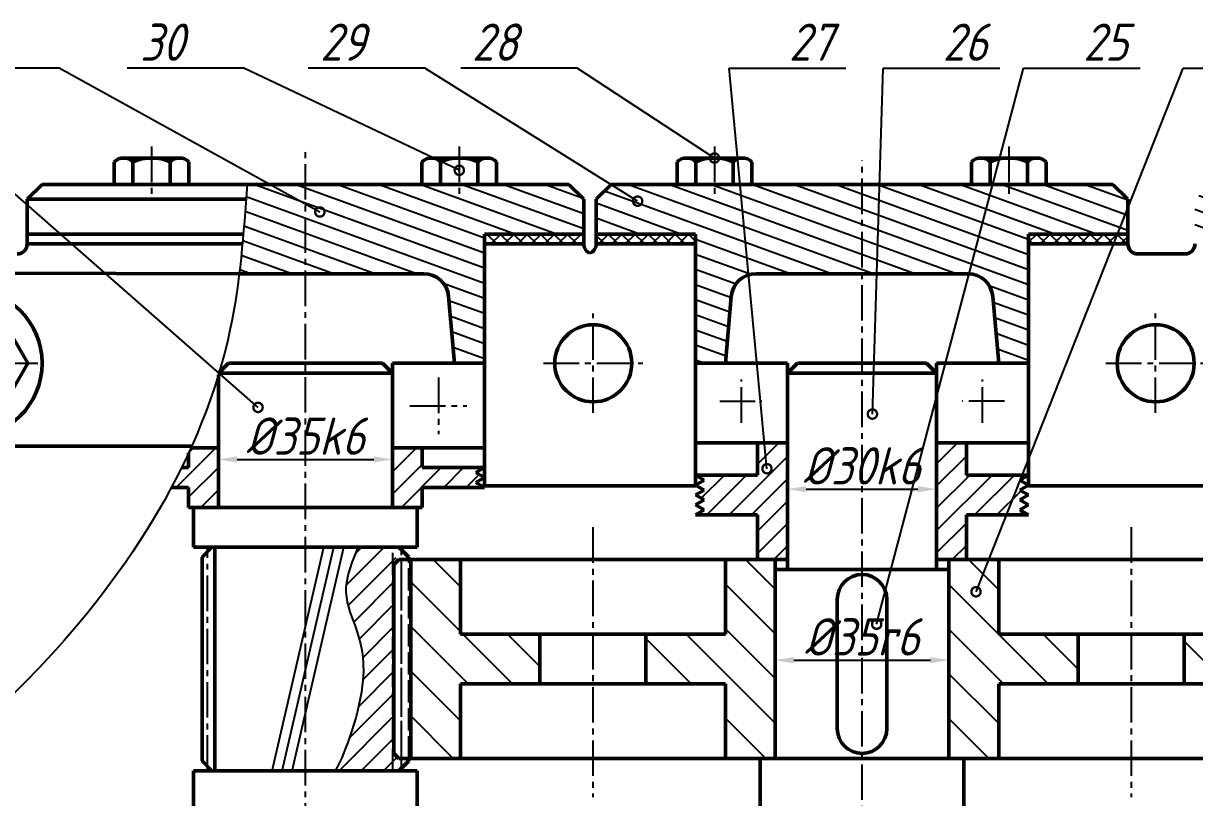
# Model space of a CAD drawing. Header units: millimetres. Extents: x 0 to 3756, y 0 to 2107.
# Drawn here: x 156.8 to 313.9, y 246.7 to 350.6 of the extents above; entities that cross this region are included whole.
import ezdxf
from ezdxf import colors
from ezdxf.entities.mleader import LeaderData, LeaderLine
from ezdxf.math import Vec2, Vec3

# ---------------------------------------------------------------- set-up
doc = ezdxf.new("R2010")
doc.units = ezdxf.units.MM
doc.header["$LTSCALE"] = 0.25
doc.linetypes.add('ACAD_ISO02W100', pattern=[15, 12, -3])
doc.linetypes.add('CENTER2', pattern=[28.575, 19.05, -3.175, 3.175, -3.175])
for name, color, linetype, lineweight in [('点划线', 7, 'CENTER2', 25), ('粗实线', 7, 'Continuous', 50), ('细实线', 7, 'Continuous', 25), ('虚线', 7, 'ACAD_ISO02W100', 25)]:
    doc.layers.add(name, color=color, linetype=linetype, lineweight=lineweight)
doc.styles.add('gbeitc', font='gbeitc.shx', dxfattribs={"height": 5, "bigfont": 'gbcbig.shx'})
doc.dimstyles.new('1-1.5 ISO-25', dxfattribs={"dimtxt": 5, "dimasz": 2.5, "dimexe": 1.25, "dimexo": 0.625, "dimtad": 1, "dimtoh": 1, "dimlfac": 1.5, "dimdsep": 46, "dimtxsty": 'gbeitc', "dimcen": 2.5, "dimadec": 0, "dimazin": 0, "dimtfac": 1, "dimtmove": 0, "dimatfit": 3, "dimfxl": 1, "dimarcsym": 0})
pattern_1 = [(45, (-1452.2341, -511.991), (-1.4967094, 1.4967094), [])]

# ---------------------------------------------------------------- blocks, each defined once
blk = doc.blocks.new('*D78')
at = {"layer": 'Defpoints', "color": 0, "transparency": 16777216}
for p in [(257.62, 277.32), (280.95, 277.32), (280.95, 265.16)]:
    blk.add_point(p, dxfattribs=at)
at = {"layer": '细实线', "color": 0, "lineweight": -2, "transparency": 16777216}
for p, q in [((257.62, 276.69), (257.62, 263.91)), ((280.95, 276.69), (280.95, 263.91)), ((260.12, 265.16), (278.45, 265.16))]:
    blk.add_line(p, q, dxfattribs=at)
at = {"layer": '细实线', "color": 0, "transparency": 16777216}
for points in [[(260.12, 265.57), (260.12, 264.74), (257.62, 265.16)], [(278.45, 265.57), (278.45, 264.74), (280.95, 265.16)]]:
    blk.add_solid(points, dxfattribs=at)
at = {"layer": '细实线', "color": 0, "transparency": 16777216, "insert": (269.28, 268.28), "char_height": 5, "attachment_point": 5, "style": 'gbeitc'}
blk.add_mtext('%%C35r6', dxfattribs=at)
blk = doc.blocks.new('*D79')
at = {"layer": 'Defpoints', "color": 0, "transparency": 16777216}
for p in [(259.28, 294.32), (279.28, 294.32), (279.28, 288.1)]:
    blk.add_point(p, dxfattribs=at)
at = {"layer": '细实线', "color": 0, "lineweight": -2, "transparency": 16777216}
for p, q in [((259.28, 293.69), (259.28, 286.85)), ((279.28, 293.69), (279.28, 286.85)), ((261.78, 288.1), (276.78, 288.1))]:
    blk.add_line(p, q, dxfattribs=at)
at = {"layer": '细实线', "color": 0, "transparency": 16777216}
for points in [[(261.78, 288.51), (261.78, 287.68), (259.28, 288.1)], [(276.78, 288.51), (276.78, 287.68), (279.28, 288.1)]]:
    blk.add_solid(points, dxfattribs=at)
at = {"layer": '细实线', "color": 0, "transparency": 16777216, "insert": (269.28, 291.22), "char_height": 5, "attachment_point": 5, "style": 'gbeitc'}
blk.add_mtext('%%C30k6', dxfattribs=at)
blk = doc.blocks.new('*D80')
at = {"layer": 'Defpoints', "color": 0, "transparency": 16777216}
for p in [(182.95, 293.65), (206.28, 293.65), (206.28, 292.08)]:
    blk.add_point(p, dxfattribs=at)
at = {"layer": '细实线', "color": 0, "lineweight": -2, "transparency": 16777216}
for p, q in [((182.95, 293.03), (182.95, 290.83)), ((206.28, 293.03), (206.28, 290.83)), ((185.45, 292.08), (203.78, 292.08))]:
    blk.add_line(p, q, dxfattribs=at)
at = {"layer": '细实线', "color": 0, "transparency": 16777216}
for points in [[(185.45, 292.5), (185.45, 291.67), (182.95, 292.08)], [(203.78, 292.5), (203.78, 291.67), (206.28, 292.08)]]:
    blk.add_solid(points, dxfattribs=at)
at = {"layer": '细实线', "color": 0, "transparency": 16777216, "insert": (194.62, 295.21), "char_height": 5, "attachment_point": 5, "style": 'gbeitc'}
blk.add_mtext('%%C35k6', dxfattribs=at)
blk = doc.blocks.new('_DotSmall')
at = {"color": 0, "linetype": 'ByBlock', "const_width": 0.5}
blk.add_lwpolyline([(-0.0625, 0, 1), (0.0625, 0, 1)], format="xyb", close=True, dxfattribs=at)

msp = doc.modelspace()

# ---------------------------------------------------------------- hatches: boundary and pattern name
at = {"layer": '点划线'}
h = msp.add_hatch(dxfattribs=at)
h.set_pattern_fill('ANSI37', color=256, scale=0.4)
h.set_pattern_definition([(45, (-1452.2341, -511.991), (-0.8980256, 0.8980256), []), (135, (-1452.2341, -511.991), (-0.8980256, -0.8980256), [])])
h.paths.add_polyline_path([(231.9504, 322.3188), (218.617, 322.3188), (218.617, 320.9855), (231.9504, 320.9855)])
h.paths.add_polyline_path([(170.617, 157.9855), (157.2837, 157.9855), (157.2837, 156.6522), (170.617, 156.6522)])
h.paths.add_polyline_path([(231.9504, 157.9855), (218.617, 157.9855), (218.617, 156.6522), (231.9504, 156.6522)])
h = msp.add_hatch(dxfattribs=at)
h.set_pattern_fill('ANSI31', color=256, scale=0.666667)
h.set_pattern_definition(pattern_1)
edge = h.paths.add_edge_path()
edge.add_line((182.9504, 293.6522), (179.2574, 293.6522))
edge.add_spline(control_points=[(179.2574, 293.6522), (179.1561, 293.4276), (179.0537, 293.2035), (178.9504, 292.9797)], knot_values=[54.52534636, 54.52534636, 54.52534636, 54.52534636, 55.62696986, 55.62696986, 55.62696986, 55.62696986], degree=3, periodic=0)
edge.add_line((178.9504, 292.9797), (178.9504, 290.9855))
edge.add_line((178.9504, 290.9855), (177.9991, 290.9855))
edge.add_spline(control_points=[(177.9991, 290.9855), (177.5585, 290.0905), (177.1023, 289.2015), (176.6314, 288.3188)], knot_values=[58.91489349, 58.91489349, 58.91489349, 58.91489349, 63.36365893, 63.36365893, 63.36365893, 63.36365893], degree=3, periodic=0)
edge.add_line((176.6314, 288.3188), (178.9504, 288.3188))
edge.add_line((178.9504, 288.3188), (178.9504, 285.6522))
edge.add_line((178.9504, 285.6522), (182.9504, 285.6522))
edge.add_line((182.9504, 285.6522), (182.9504, 293.6522))
h.paths.add_polyline_path([(218.617, 289.6522), (217.4637, 290.3188), (218.617, 290.9855), (210.2837, 290.9855), (210.2837, 293.6522), (206.2837, 293.6522), (206.2837, 285.6522), (210.2837, 285.6522), (210.2837, 288.3188), (218.617, 288.3188), (217.4637, 288.9855)])
h.paths.add_polyline_path([(182.9504, 193.3188), (178.9504, 193.3188), (178.9504, 190.6522), (170.617, 190.6522), (171.7704, 189.9855), (170.617, 189.3188), (171.7704, 188.6522), (170.617, 187.9855), (178.9504, 187.9855), (178.9504, 185.3188), (182.9504, 185.3188)])
h.paths.add_polyline_path([(218.617, 189.3188), (217.4637, 189.9855), (218.617, 190.6522), (210.2837, 190.6522), (210.2837, 193.3188), (206.2837, 193.3188), (206.2837, 185.3188), (210.2837, 185.3188), (210.2837, 187.9855), (218.617, 187.9855), (217.4637, 188.6522)])
h = msp.add_hatch(dxfattribs=at)
h.set_pattern_fill('ANSI31', color=256, scale=0.666667)
h.set_pattern_definition(pattern_1)
edge = h.paths.add_edge_path()
edge.add_line((206.4904, 277.9855), (206.786, 278.2811))
edge.add_line((206.786, 278.2811), (206.786, 280.3188))
edge.add_line((206.786, 280.3188), (201.6313, 280.3188))
edge.add_spline(control_points=[(201.6313, 280.3188), (200.8932, 278.4634), (198.4765, 272.388), (204.9301, 266.8825), (199.9783, 252.6576), (198.618, 250.3188)], knot_values=[0, 0, 0, 0, 8.36679489, 27.39595547, 40.1604018, 40.1604018, 40.1604018, 40.1604018], degree=3, periodic=0)
edge.add_line((198.618, 250.3188), (206.786, 250.3188))
edge.add_line((206.786, 250.3188), (206.786, 252.3565))
edge.add_line((206.786, 252.3565), (206.4904, 252.6522))
edge.add_line((206.4904, 252.6522), (206.4904, 277.9855))
at = {"layer": '细实线'}
h = msp.add_hatch(dxfattribs=at)
h.set_pattern_fill('ANSI31', color=256, scale=0.6, angle=115)
h.paths.add_polyline_path([(231.9504, 326.9855), (229.9504, 328.9855), (228.2837, 328.9855), (222.2837, 328.9855), (217.2837, 328.9855), (216.3016, 328.9855), (194.617, 328.9855), (194.617, 316.9855), (210.5002, 316.9855, -0.3884789), (213.8204, 313.9473), (214.617, 304.9855), (218.617, 304.9855), (218.617, 315.6522), (218.617, 320.9855), (218.617, 322.3188), (231.9504, 322.3188)])
edge = h.paths.add_edge_path()
edge.add_line((194.617, 328.9855), (186.7901, 328.9855))
edge.add_spline(control_points=[(186.7901, 328.9855), (186.7427, 328.3188), (186.6952, 327.652), (186.6469, 326.9855)], knot_values=[0, 0, 0, 0, 2.99216941, 2.99216941, 2.99216941, 2.99216941], degree=3, periodic=0)
edge.add_spline(control_points=[(186.6469, 326.9855), (186.5338, 325.428), (186.4157, 323.8717), (186.2808, 322.3188)], knot_values=[2.99216941, 2.99216941, 2.99216941, 2.99216941, 9.98377754, 9.98377754, 9.98377754, 9.98377754], degree=3, periodic=0)
edge.add_spline(control_points=[(186.2808, 322.3188), (186.2421, 321.8741), (186.2021, 321.4296), (186.1604, 320.9855)], knot_values=[9.98377754, 9.98377754, 9.98377754, 9.98377754, 11.98629069, 11.98629069, 11.98629069, 11.98629069], degree=3, periodic=0)
edge.add_spline(control_points=[(186.1604, 320.9855), (186.0348, 319.6484), (185.8942, 318.3146), (185.731, 316.9855)], knot_values=[11.98629069, 11.98629069, 11.98629069, 11.98629069, 18.01502899, 18.01502899, 18.01502899, 18.01502899], degree=3, periodic=0)
edge.add_line((185.731, 316.9855), (194.617, 316.9855))
edge.add_line((194.617, 316.9855), (194.617, 328.9855))
h.paths.add_polyline_path([(269.2837, 328.9855), (249.2658, 328.9855), (244.2621, 328.9855), (243.2837, 328.9855), (237.2837, 328.9855), (235.617, 328.9855), (233.617, 326.9855), (233.617, 322.3188), (246.9504, 322.3188), (246.9504, 320.9855), (246.9504, 315.6522), (246.9504, 304.9855), (250.9504, 304.9855), (251.747, 313.9473, -0.3884789), (255.0672, 316.9855), (269.2837, 316.9855)])
h.paths.add_polyline_path([(304.9504, 326.9855), (302.9504, 328.9855), (301.2837, 328.9855), (295.2837, 328.9855), (290.2837, 328.9855), (289.3016, 328.9855), (269.2837, 328.9855), (269.2837, 316.9855), (283.5002, 316.9855, -0.3884789), (286.8204, 313.9473), (287.617, 304.9855), (291.617, 304.9855), (291.617, 315.6522), (291.617, 320.9855), (291.617, 322.3188), (304.9504, 322.3188)])
h.paths.add_polyline_path([(339.8888, 323.9855), (343.2222, 324.3948), (343.2222, 326.9855), (339.9504, 326.9855), (330.617, 326.9855, -0.41421356), (328.617, 328.9855), (324.5954, 328.9855), (323.617, 328.9855), (317.617, 328.9855), (315.9504, 328.9855), (313.9504, 326.9855), (313.9504, 322.3188), (327.2837, 322.3188), (327.2837, 320.9855), (327.2837, 315.6522), (327.2837, 304.9855), (331.2837, 304.9855), (332.0803, 313.9473, -0.3884789), (335.4005, 316.9855), (339.9504, 316.9855), (343.2222, 316.9855), (343.2222, 319.5762), (339.8888, 319.9855)])
h.paths.add_polyline_path([(393.9504, 322.3188), (407.2837, 322.3188), (407.2837, 326.9855), (405.2837, 328.9855), (403.617, 328.9855), (397.617, 328.9855), (392.617, 328.9855, -0.41421356), (390.617, 326.9855), (381.2837, 326.9855), (378.0119, 326.9855), (378.0119, 324.3948), (381.3452, 323.9855), (381.3452, 319.9855), (378.0119, 319.5762), (378.0119, 316.9855), (381.2837, 316.9855), (385.8335, 316.9855, -0.3884789), (389.1538, 313.9473), (389.9504, 304.9855), (393.9504, 304.9855), (393.9504, 315.6522), (393.9504, 320.9855)])
h.paths.add_polyline_path([(393.9504, 157.9855), (393.9504, 163.3188), (393.9504, 173.9855), (389.9504, 173.9855), (389.1538, 165.0237, -0.3884789), (385.8335, 161.9855), (360.617, 161.9855), (360.617, 151.9855), (390.617, 151.9855, -0.41421356), (392.617, 149.9855), (403.617, 149.9855), (405.2837, 149.9855), (407.2837, 151.9855), (407.2837, 156.6522), (393.9504, 156.6522)])
h.paths.add_polyline_path([(360.617, 161.9855), (335.4005, 161.9855, -0.3884789), (332.0803, 165.0237), (331.2837, 173.9855), (327.2837, 173.9855), (327.2837, 163.3188), (327.2837, 157.9855), (327.2837, 156.6522), (313.9504, 156.6522), (313.9504, 151.9855), (315.9504, 149.9855), (317.617, 149.9855), (328.617, 149.9855, -0.41421356), (330.617, 151.9855), (360.617, 151.9855)])
h.paths.add_polyline_path([(291.617, 157.9855), (291.617, 163.3188), (291.617, 173.9855), (287.617, 173.9855), (286.8204, 165.0237, -0.3884789), (283.5002, 161.9855), (269.2837, 161.9855), (269.2837, 151.9855), (280.617, 151.9855), (289.9504, 151.9855, -0.41421356), (291.9504, 149.9855), (294.3053, 149.9855), (295.2837, 149.9855), (301.2837, 149.9855), (302.9504, 149.9855), (304.9504, 151.9855), (304.9504, 156.6522), (291.617, 156.6522)])
h.paths.add_polyline_path([(269.2837, 161.9855), (255.0672, 161.9855, -0.3884789), (251.747, 165.0237), (250.9504, 173.9855), (246.9504, 173.9855), (246.9504, 163.3188), (246.9504, 157.9855), (246.9504, 156.6522), (233.617, 156.6522), (233.617, 151.9855), (235.617, 149.9855), (237.2837, 149.9855), (243.2837, 149.9855), (246.617, 149.9855, -0.41421356), (248.617, 151.9855), (269.2837, 151.9855)])
h.paths.add_polyline_path([(218.617, 157.9855), (218.617, 163.3188), (218.617, 173.9855), (214.617, 173.9855), (213.8204, 165.0237, -0.3884789), (210.5002, 161.9855), (205.9504, 161.9855), (205.9504, 159.3948), (209.2837, 158.9855), (209.2837, 154.9855), (205.9504, 154.5762), (205.9504, 151.9855), (215.2837, 151.9855, -0.41421356), (217.2837, 149.9855), (221.3053, 149.9855), (222.2837, 149.9855), (228.2837, 149.9855), (229.9504, 149.9855), (231.9504, 151.9855), (231.9504, 156.6522), (218.617, 156.6522)])
h.paths.add_polyline_path([(179.9504, 158.9855), (183.2837, 159.3948), (183.2837, 161.9855), (178.7339, 161.9855, -0.3884789), (175.4136, 165.0237), (174.617, 173.9855), (170.617, 173.9855), (170.617, 163.3188), (170.617, 157.9855), (170.617, 156.6522), (157.2837, 156.6522), (157.2837, 151.9855), (159.2837, 149.9855), (160.9504, 149.9855), (166.9504, 149.9855), (171.9504, 149.9855, -0.41421356), (173.9504, 151.9855), (183.2837, 151.9855), (183.2837, 154.5762), (179.9504, 154.9855)])
h = msp.add_hatch(dxfattribs=at)
h.set_pattern_fill('ANSI37', color=256, scale=0.4, angle=180)
h.set_pattern_definition([(225, (1148.529, -1566.243), (0.8980256, -0.8980256), []), (315, (1148.529, -1566.243), (0.8980256, 0.8980256), [])])
h.paths.add_polyline_path([(233.617, 157.9855), (233.617, 156.6522), (246.9504, 156.6522), (246.9504, 157.9855)])
h.paths.add_polyline_path([(304.9504, 156.6522), (304.9504, 157.9855), (291.617, 157.9855), (291.617, 156.6522)])
h.paths.add_polyline_path([(233.617, 322.3188), (233.617, 320.9855), (246.9504, 320.9855), (246.9504, 322.3188)])
h.paths.add_polyline_path([(304.9504, 320.9855), (304.9504, 322.3188), (291.617, 322.3188), (291.617, 320.9855)])
h = msp.add_hatch(dxfattribs=at)
h.set_pattern_fill('ANSI31', color=256, scale=0.666667, angle=180)
h.set_pattern_definition([(225, (1148.529, -1566.243), (1.4967094, -1.4967094), [])])
h.paths.add_polyline_path([(246.9504, 194.3188), (248.1037, 193.6522), (246.9504, 192.9855), (248.1037, 192.3188), (246.9504, 191.6522), (248.1037, 190.9855), (246.9504, 190.3188), (248.1037, 189.6522), (246.9504, 188.9855), (255.2837, 188.9855), (255.2837, 184.6522), (259.2837, 184.6522), (259.2837, 196.9855), (255.2837, 196.9855), (255.2837, 194.3188)])
h.paths.add_polyline_path([(255.2837, 284.6522), (255.2837, 278.6522), (259.2837, 278.6522), (259.2837, 294.3188), (255.2837, 294.3188), (255.2837, 289.9855), (246.9504, 289.9855), (248.1037, 289.3188), (246.9504, 288.6522), (248.1037, 287.9855), (246.9504, 287.3188), (248.1037, 286.6522), (246.9504, 285.9855), (248.1037, 285.3188), (246.9504, 284.6522)])
h.paths.add_polyline_path([(283.2837, 188.9855), (291.617, 188.9855), (290.4637, 189.6522), (291.617, 190.3188), (290.4637, 190.9855), (291.617, 191.6522), (290.4637, 192.3188), (291.617, 192.9855), (290.4637, 193.6522), (291.617, 194.3188), (283.2837, 194.3188), (283.2837, 196.9855), (279.2837, 196.9855), (279.2837, 184.6522), (283.2837, 184.6522)])
h.paths.add_polyline_path([(279.2837, 278.6522), (283.2837, 278.6522), (283.2837, 284.6522), (291.617, 284.6522), (290.4637, 285.3188), (291.617, 285.9855), (290.4637, 286.6522), (291.617, 287.3188), (290.4637, 287.9855), (291.617, 288.6522), (290.4637, 289.3188), (291.617, 289.9855), (283.2837, 289.9855), (283.2837, 294.3188), (279.2837, 294.3188)])
h = msp.add_hatch(dxfattribs=at)
h.set_pattern_fill('ANSI31', color=256, scale=1.333333, angle=90)
h.set_pattern_definition([(135, (-1452.234, -511.991), (-2.993419, -2.993419), [])])
h.paths.add_polyline_path([(215.407, 268.6522), (215.407, 278.6522), (208.7404, 278.6522), (208.7404, 251.9855), (215.407, 251.9855), (215.407, 261.9855), (226.0737, 261.9855), (226.0737, 268.6522)])
h.paths.add_polyline_path([(240.2837, 268.6522), (240.2837, 261.9855), (250.9504, 261.9855), (250.9504, 251.9855), (257.617, 251.9855), (257.617, 277.9855), (257.617, 278.6522), (255.2837, 278.6522), (250.9504, 278.6522), (250.9504, 268.6522)])
h.paths.add_polyline_path([(287.617, 261.9855), (298.2837, 261.9855), (298.2837, 268.6522), (287.617, 268.6522), (287.617, 278.6522), (280.9504, 278.6522), (280.9504, 277.9855), (280.9504, 251.9855), (287.617, 251.9855)])
h.paths.add_polyline_path([(329.827, 278.6522), (323.1604, 278.6522), (323.1604, 268.6522), (312.4937, 268.6522), (312.4937, 261.9855), (323.1604, 261.9855), (323.1604, 251.9855), (329.827, 251.9855)])

# ---------------------------------------------------------------- linework, layer by layer
at = {"layer": '点划线'}
for p, q in [((173.9777, 334.058), (173.9777, 327.6838)), ((194.617, 76.9055), (194.617, 334.0832)), ((215.2563, 334.058), (215.2563, 327.6838)), ((249.4847, 334.058), (249.4847, 327.6838)), ((288.9674, 334.058), (288.9674, 327.6838)), ((269.2837, 139.2596), (269.2837, 332.1676)), ((233.2283, 298.3188), (233.2283, 311.6522)), ((308.6749, 298.3188), (308.6749, 311.6522)), ((139.8675, 304.9855), (158.6999, 304.9855)), ((226.5616, 304.9855), (239.895, 304.9855)), ((302.0082, 304.9855), (315.3415, 304.9855)), ((212.4504, 303.0731), (212.4504, 295.4536)), ((253.117, 296.9986), (253.117, 302.7996)), ((285.4504, 296.9986), (285.4504, 302.7996)), ((208.6406, 299.2634), (216.2601, 299.2634)), ((250.1862, 299.8991), (255.8345, 299.8991)), ((288.3812, 299.8991), (282.7329, 299.8991)), ((233.1787, 282.9781), (233.1787, 246.7658)), ((305.3887, 282.9781), (305.3887, 246.7658)), ((181.5, 250.3188), (181.5, 280.3188)), ((207.4904, 250.6522), (207.4904, 279.9855)), ((207.4904, 251.9855), (207.4904, 278.6522))]:
    msp.add_line(p, q, dxfattribs=at)
msp.add_open_spline([(197.3175, 250.3188), (197.3175, 250.3209), (197.3175, 250.323), (197.3175, 250.3252)], degree=3, dxfattribs=at)
at = {"layer": '粗实线'}
for p, q in [((168.974, 328.9855), (168.974, 332.0007)), ((177.7305, 332.5188), (170.225, 332.5188)), ((171.4759, 328.9855), (171.4759, 332.0007)), ((176.4796, 328.9855), (176.4796, 332.0007)), ((178.9814, 328.9855), (178.9814, 332.0007)), ((210.2526, 328.9855), (210.2526, 332.0007)), ((219.0091, 332.5188), (211.5036, 332.5188)), ((212.7545, 328.9855), (212.7545, 332.0007)), ((217.7582, 328.9855), (217.7582, 332.0007)), ((220.26, 328.9855), (220.26, 332.0007)), ((244.481, 328.9855), (244.481, 332.0007)), ((253.2375, 332.5188), (245.7319, 332.5188)), ((246.9829, 328.9855), (246.9829, 332.0007)), ((251.9866, 328.9855), (251.9866, 332.0007)), ((254.4884, 328.9855), (254.4884, 332.0007)), ((283.9637, 328.9855), (283.9637, 332.0007)), ((292.7202, 332.5188), (285.2146, 332.5188)), ((286.4655, 328.9855), (286.4655, 332.0007)), ((291.4692, 328.9855), (291.4692, 332.0007)), ((293.9711, 328.9855), (293.9711, 332.0007)), ((157.2837, 326.9855), (159.2837, 328.9855)), ((159.2837, 328.9855), (160.9504, 328.9855)), ((160.9504, 328.9855), (166.9504, 328.9855)), ((166.9504, 328.9855), (171.9504, 328.9855)), ((172.9324, 328.9855), (167.9287, 328.9855)), ((216.3016, 328.9855), (172.9324, 328.9855)), ((216.3016, 328.9855), (221.3053, 328.9855)), ((222.2837, 328.9855), (217.2837, 328.9855)), ((228.2837, 328.9855), (222.2837, 328.9855)), ((229.9504, 328.9855), (228.2837, 328.9855)), ((231.9504, 326.9855), (229.9504, 328.9855)), ((233.617, 326.9855), (235.617, 328.9855)), ((235.617, 328.9855), (237.2837, 328.9855)), ((237.2837, 328.9855), (243.2837, 328.9855)), ((243.2837, 328.9855), (248.2837, 328.9855)), ((249.2658, 328.9855), (244.2621, 328.9855)), ((269.2837, 328.9855), (249.2658, 328.9855)), ((269.2837, 328.9855), (289.3016, 328.9855)), ((289.3016, 328.9855), (294.3053, 328.9855)), ((295.2837, 328.9855), (290.2837, 328.9855)), ((301.2837, 328.9855), (295.2837, 328.9855)), ((302.9504, 328.9855), (301.2837, 328.9855)), ((304.9504, 326.9855), (302.9504, 328.9855)), ((157.2837, 322.3188), (157.2837, 326.9855)), ((157.2837, 326.9855), (186.6469, 326.9855)), ((231.9504, 322.3188), (231.9504, 326.9855)), ((233.617, 322.3188), (233.617, 326.9855)), ((304.9504, 322.3188), (304.9504, 326.9855)), ((157.2837, 322.3188), (157.2837, 320.9855)), ((186.2808, 322.3188), (157.2837, 322.3188)), ((218.617, 320.9855), (218.617, 322.3188)), ((218.617, 322.3188), (231.9504, 322.3188)), ((231.9504, 322.3188), (231.9504, 320.9855)), ((246.9504, 322.3188), (233.617, 322.3188)), ((233.617, 320.9855), (233.617, 322.3188)), ((246.9504, 320.9855), (246.9504, 322.3188)), ((291.617, 320.9855), (291.617, 322.3188)), ((291.617, 322.3188), (304.9504, 322.3188)), ((304.9504, 320.9855), (304.9504, 322.3188)), ((157.2837, 320.9855), (186.1604, 320.9855)), ((218.617, 315.6522), (218.617, 320.9855)), ((231.9504, 320.9855), (218.617, 320.9855)), ((233.617, 320.9855), (246.9504, 320.9855)), ((246.9504, 315.6522), (246.9504, 320.9855)), ((291.617, 315.6522), (291.617, 320.9855)), ((304.9504, 320.9855), (291.617, 320.9855)), ((312.617, 319.6522), (306.2837, 319.6522)), ((149.2696, 317.066), (185.731, 316.9855)), ((185.731, 316.9855), (210.5002, 316.9855)), ((255.0672, 316.9855), (269.2837, 316.9855)), ((283.5002, 316.9855), (269.2837, 316.9855)), ((218.617, 304.9855), (218.617, 315.6522)), ((246.9504, 304.9855), (246.9504, 315.6522)), ((291.617, 304.9855), (291.617, 315.6522)), ((213.8204, 313.9473), (214.617, 304.9855)), ((251.747, 313.9473), (250.9504, 304.9855)), ((286.8204, 313.9473), (287.617, 304.9855)), ((153.3252, 311.9855), (157.3666, 304.9855)), ((157.3666, 304.9855), (153.3252, 297.9855)), ((184.2837, 304.9855), (183.0401, 303.7419)), ((184.2837, 304.9855), (194.617, 304.9855)), ((204.9504, 304.9855), (194.617, 304.9855)), ((204.9504, 304.9855), (206.2837, 303.6522)), ((206.2837, 304.9855), (218.617, 304.9855)), ((206.2837, 303.6522), (206.2837, 304.9855)), ((218.617, 304.9855), (218.617, 293.6522)), ((259.2837, 304.9855), (246.9504, 304.9855)), ((246.9504, 304.9855), (246.9504, 294.3188)), ((259.2837, 304.9855), (259.2837, 303.6522)), ((259.2837, 303.6522), (260.617, 304.9855)), ((260.617, 304.9855), (277.9504, 304.9855)), ((279.2837, 303.6522), (277.9504, 304.9855)), ((279.2837, 304.9855), (291.617, 304.9855)), ((279.2837, 304.9855), (279.2837, 303.6522)), ((291.617, 304.9855), (291.617, 294.3188)), ((182.9504, 285.6522), (182.9504, 303.4436)), ((183.0133, 303.6522), (206.2837, 303.6522)), ((206.2837, 285.6522), (206.2837, 303.6522)), ((259.2837, 277.3188), (259.2837, 303.6522)), ((259.2837, 303.6522), (279.2837, 303.6522)), ((279.2837, 303.6522), (279.2837, 277.3188)), ((179.3619, 293.8846), (136.9273, 293.8846)), ((246.9504, 294.3188), (259.2837, 294.3188)), ((246.9504, 288.5513), (246.9504, 294.3188)), ((255.2837, 289.9855), (255.2837, 294.3188)), ((291.617, 294.3188), (279.2837, 294.3188)), ((283.2837, 289.9855), (283.2837, 294.3188)), ((291.617, 288.5513), (291.617, 294.3188)), ((178.9504, 290.9855), (178.9504, 292.9797)), ((179.2574, 293.6522), (182.9504, 293.6522)), ((179.2574, 293.6522), (182.9504, 293.6522)), ((182.9504, 293.6522), (182.9504, 285.6522)), ((218.617, 293.6522), (206.2837, 293.6522)), ((210.2837, 290.9855), (210.2837, 293.6522)), ((218.617, 288.5513), (218.617, 293.6522)), ((178.9504, 290.9855), (177.9991, 290.9855)), ((178.9504, 290.9855), (178.9504, 290.9855)), ((210.2837, 290.9855), (210.2837, 290.9855)), ((210.2837, 290.9855), (218.617, 290.9855)), ((218.617, 290.9855), (217.4637, 290.3188)), ((217.4637, 290.3188), (218.617, 289.6522)), ((218.617, 289.6522), (217.4637, 288.9855)), ((248.1037, 289.3188), (246.9504, 289.9855)), ((246.9504, 289.9855), (255.2837, 289.9855)), ((246.9504, 288.6522), (248.1037, 289.3188)), ((291.617, 289.9855), (283.2837, 289.9855)), ((290.4637, 289.3188), (291.617, 289.9855)), ((291.617, 288.6522), (290.4637, 289.3188)), ((176.6314, 288.3188), (178.9504, 288.3188)), ((178.9504, 285.6522), (178.9504, 288.3188)), ((218.617, 288.3188), (210.2837, 288.3188)), ((210.2837, 285.6522), (210.2837, 288.3188)), ((217.4637, 288.9855), (218.617, 288.3188)), ((218.617, 288.5513), (246.9504, 288.5513)), ((248.1037, 287.9855), (246.9504, 288.6522)), ((246.9504, 287.3188), (248.1037, 287.9855)), ((290.4637, 287.9855), (291.617, 288.6522)), ((291.617, 287.3188), (290.4637, 287.9855)), ((291.617, 288.5513), (327.2837, 288.5513)), ((248.1037, 286.6522), (246.9504, 287.3188)), ((246.9504, 285.9855), (248.1037, 286.6522)), ((248.1037, 285.3188), (246.9504, 285.9855)), ((290.4637, 286.6522), (291.617, 287.3188)), ((291.617, 285.9855), (290.4637, 286.6522)), ((290.4637, 285.3188), (291.617, 285.9855)), ((182.9504, 285.6522), (178.9504, 285.6522)), ((179.6206, 280.3188), (179.6206, 285.6522)), ((179.6206, 285.6522), (182.9504, 285.6522)), ((194.617, 285.6522), (182.9504, 285.6522)), ((183.617, 285.6522), (194.617, 285.6522)), ((205.617, 285.6522), (194.617, 285.6522)), ((194.617, 285.6522), (206.2837, 285.6522)), ((209.6135, 285.6522), (206.2837, 285.6522)), ((206.2837, 285.6522), (210.2837, 285.6522)), ((209.6135, 280.3188), (209.6135, 285.6522)), ((246.9504, 284.6522), (248.1037, 285.3188)), ((255.2837, 284.6522), (246.9504, 284.6522)), ((255.2837, 284.6522), (255.2837, 278.6522)), ((283.2837, 284.6522), (291.617, 284.6522)), ((283.2837, 284.6522), (283.2837, 278.6522)), ((291.617, 284.6522), (290.4637, 285.3188)), ((179.6206, 280.3188), (182.077, 280.3188)), ((180.7437, 278.9855), (182.077, 280.3188)), ((182.077, 280.3188), (194.617, 280.3188)), ((182.4481, 250.3188), (182.4481, 280.3188)), ((194.617, 280.3188), (183.617, 280.3188)), ((207.157, 280.3188), (194.617, 280.3188)), ((194.617, 280.3188), (205.617, 280.3188)), ((208.4904, 278.9855), (207.157, 280.3188)), ((209.6135, 280.3188), (207.157, 280.3188)), ((180.7437, 251.6522), (180.7437, 278.9855)), ((207.157, 278.6522), (206.4904, 277.9855)), ((207.157, 278.6522), (257.617, 278.6522)), ((208.4904, 278.9855), (208.4904, 278.6522)), ((208.7404, 251.9855), (208.7404, 278.6522)), ((215.407, 278.6522), (215.407, 268.6522)), ((250.9504, 278.6522), (250.9504, 268.6522)), ((255.2837, 278.6522), (259.2837, 278.6522)), ((257.617, 277.9855), (257.617, 278.6522)), ((283.2837, 278.6522), (279.2837, 278.6522)), ((280.9504, 277.9855), (280.9504, 278.6522)), ((331.4104, 278.6522), (280.9504, 278.6522)), ((287.617, 278.6522), (287.617, 268.6522)), ((206.4904, 252.6522), (206.4904, 277.9855)), ((257.617, 251.9855), (257.617, 277.9855)), ((257.617, 277.3188), (280.9504, 277.3188)), ((280.9504, 251.9855), (280.9504, 277.9855)), ((265.9504, 273.3188), (265.9504, 255.9855)), ((272.617, 273.3188), (272.617, 255.9855)), ((215.407, 268.6522), (226.0737, 268.6522)), ((226.0737, 261.9855), (226.0737, 268.6522)), ((240.2837, 268.6522), (226.0737, 268.6522)), ((250.9504, 268.6522), (240.2837, 268.6522)), ((240.2837, 261.9855), (240.2837, 268.6522)), ((287.617, 268.6522), (298.2837, 268.6522)), ((298.2837, 261.9855), (298.2837, 268.6522)), ((298.2837, 268.6522), (312.4937, 268.6522)), ((323.1604, 268.6522), (312.4937, 268.6522)), ((312.4937, 261.9855), (312.4937, 268.6522)), ((215.407, 251.9855), (215.407, 261.9855)), ((215.407, 261.9855), (226.0737, 261.9855)), ((226.0737, 261.9855), (240.2837, 261.9855)), ((250.9504, 261.9855), (240.2837, 261.9855)), ((250.9504, 251.9855), (250.9504, 261.9855)), ((287.617, 251.9855), (287.617, 261.9855)), ((287.617, 261.9855), (298.2837, 261.9855)), ((312.4937, 261.9855), (298.2837, 261.9855)), ((323.1604, 261.9855), (312.4937, 261.9855)), ((180.7437, 251.6522), (182.077, 250.3188)), ((207.157, 251.9855), (206.4904, 252.6522)), ((269.2837, 251.9855), (207.157, 251.9855)), ((208.4904, 251.6522), (207.157, 250.3188)), ((208.4904, 251.6522), (208.4904, 251.9855)), ((255.617, 243.6522), (255.617, 251.9855)), ((269.2837, 251.9855), (331.4104, 251.9855)), ((282.9504, 251.9855), (282.9504, 243.6522)), ((179.6206, 193.3188), (179.6206, 250.3188)), ((179.6206, 250.3188), (194.617, 250.3188)), ((194.617, 250.3188), (180.7437, 250.3188)), ((209.6135, 250.3188), (194.617, 250.3188)), ((194.617, 250.3188), (208.4904, 250.3188)), ((209.6135, 193.3188), (209.6135, 250.3188))]:
    msp.add_line(p, q, dxfattribs=at)
for centre, radius in [((149.2837, 304.9855), 10), ((233.2283, 304.9855), 5.1667), ((308.6749, 304.9855), 5.1667)]:
    msp.add_circle(centre, radius, dxfattribs=at)
for centre, radius, start, end in [((170.225, 330.7497), 1.7691, 45, 135), ((173.9777, 326.2197), 6.2991, 66.598161, 113.401839), ((177.7305, 330.7497), 1.7691, 45, 135), ((211.5036, 330.7497), 1.7691, 45, 135), ((215.2563, 326.2197), 6.2991, 66.598161, 113.401839), ((219.0091, 330.7497), 1.7691, 45, 135), ((245.7319, 330.7497), 1.7691, 45, 135), ((249.4847, 326.2197), 6.2991, 66.598161, 113.401839), ((253.2375, 330.7497), 1.7691, 45, 135), ((285.2146, 330.7497), 1.7691, 45, 135), ((288.9674, 326.2197), 6.2991, 66.598161, 113.401839), ((292.7202, 330.7497), 1.7691, 45, 135), ((155.9504, 320.9855), 1.3333, 270, 0), ((233.2837, 320.9855), 1.3333, 180, 247.975687), ((232.2837, 320.9855), 1.3333, 292.024313, 0), ((306.2837, 320.9855), 1.3333, 180, 270), ((312.617, 320.9855), 1.3333, 270, 0), ((210.5002, 313.6522), 3.3333, 5.079608, 90), ((255.0672, 313.6522), 3.3333, 90, 174.920392), ((283.5002, 313.6522), 3.3333, 5.079608, 90), ((269.2837, 273.3188), 3.3333, 0, 180), ((269.2837, 255.9855), 3.3333, 180, 0)]:
    msp.add_arc(centre, radius, start, end, dxfattribs=at)
at = {"layer": '细实线'}
for p, q in [((190.1615, 250.3188), (197.0875, 280.3188)), ((191.4948, 250.3188), (198.4208, 280.3188)), ((192.8281, 250.3188), (199.7542, 280.3188))]:
    msp.add_line(p, q, dxfattribs=at)
for points, knots in [([(186.7901, 328.9855), (186.322, 322.4072), (184.6155, 298.4266), (165.625, 268.2665), (136.5153, 243.9948), (116.7577, 239.0324), (106.9273, 235.8883)], [0, 0, 0, 0, 29.52229079, 107.62048335, 151.05599998, 197.44378272, 197.44378272, 197.44378272, 197.44378272]), ([(201.6313, 280.3188), (200.8932, 278.4634), (198.4765, 272.388), (204.9301, 266.8825), (199.9783, 252.6576), (198.618, 250.3188)], [0, 0, 0, 0, 8.36679489, 27.39595547, 40.1604018, 40.1604018, 40.1604018, 40.1604018])]:
    msp.add_open_spline(points, degree=3, knots=knots, dxfattribs=at)
at = {"layer": '虚线'}
for p, q in [((206.3256, 250.3188), (206.3256, 280.3188)), ((208.4904, 251.9855), (208.4904, 278.6522))]:
    msp.add_line(p, q, dxfattribs=at)

# ---------------------------------------------------------------- dimensions: what is measured, and where the dimension line sits
at = {"layer": '细实线'}
for base, p1, p2, text, picture, middle in [((206.2837, 292.0825), (182.9504, 293.6522), (206.2837, 293.6522), '%%C<>k6', '*D80', (194.617, 295.2075)), ((279.2837, 288.0957), (259.2837, 294.3188), (279.2837, 294.3188), '%%C<>k6', '*D79', (269.2837, 291.2207)), ((280.9504, 265.1576), (257.617, 277.3188), (280.9504, 277.3188), '%%C<>r6', '*D78', (269.2837, 268.2826))]:
    dim = msp.add_linear_dim(base=base, p1=p1, p2=p2, text=text, dimstyle='1-1.5 ISO-25', dxfattribs=at)
    dim.commit()
    dim.dimension.update_dxf_attribs({"geometry": picture, "text_midpoint": middle})

# ---------------------------------------------------------------- leaders
ml = msp.add_multileader_mtext('Standard')
ml.set_content('32', color=256, style='gbeitc')
ml.set_leader_properties()
ml.set_arrow_properties(name='DOTSMALL')
ml.build(insert=Vec2(0, 0))
ml.multileader.update_dxf_attribs({"text_left_attachment_type": 5, "text_right_attachment_type": 5, "dogleg_length": 6, "arrow_head_size": 2.5})
ctx = ml.context
ctx.base_point, ctx.char_height, ctx.arrow_head_size, ctx.plane_origin = Vec3(120.8568, 344.5537), 5, 2.5, Vec3(188.2553, 299.0648)
ctx.left_attachment, ctx.right_attachment, ctx.text_align_type = 5, 5, 2
notes = []
notes.append((ctx, [(0, (1, 1, 0), (136.3777, 344.5537), (-1, 0), 6, [(0, [(188.2553, 299.0648)], 0, [])])]))
ctx.mtext.insert, ctx.mtext.alignment, ctx.mtext.flow_direction = Vec3(128.3777, 350.5537), 3, 5
ml = msp.add_multileader_mtext('Standard')
ml.set_content('31', color=256, style='gbeitc')
ml.set_leader_properties()
ml.set_arrow_properties(name='DOTSMALL')
ml.build(insert=Vec2(0, 0))
ml.multileader.update_dxf_attribs({"text_left_attachment_type": 5, "text_right_attachment_type": 5, "dogleg_length": 6, "arrow_head_size": 2.5})
ctx = ml.context
ctx.base_point, ctx.char_height, ctx.arrow_head_size, ctx.plane_origin = Vec3(146.6823, 344.5537), 5, 2.5, Vec3(196.5525, 325.2755)
ctx.left_attachment, ctx.right_attachment, ctx.text_align_type = 5, 5, 2
notes.append((ctx, [(1, (1, 1, 0), (161.5781, 344.5537), (-1, 0), 6, [(0, [(196.5525, 325.2755)], 0, [])])]))
ctx.mtext.insert, ctx.mtext.alignment, ctx.mtext.flow_direction = Vec3(153.5781, 350.5537), 3, 5
ml = msp.add_multileader_mtext('Standard')
ml.set_content('30', color=256, style='gbeitc')
ml.set_leader_properties()
ml.set_arrow_properties(name='DOTSMALL')
ml.build(insert=Vec2(0, 0))
ml.multileader.update_dxf_attribs({"text_left_attachment_type": 5, "text_right_attachment_type": 5, "dogleg_length": 6, "arrow_head_size": 2.5})
ctx = ml.context
ctx.base_point, ctx.char_height, ctx.arrow_head_size, ctx.plane_origin = Vec3(171.0369, 344.5537), 5, 2.5, Vec3(215.2563, 330.8709)
ctx.left_attachment, ctx.right_attachment, ctx.text_align_type = 5, 5, 2
notes.append((ctx, [(1, (1, 1, 0), (186.3494, 344.5537), (-1, 0), 6, [(0, [(215.2563, 330.8709)], 0, [])])]))
ctx.mtext.insert, ctx.mtext.alignment, ctx.mtext.flow_direction = Vec3(178.3494, 350.5537), 3, 5
ml = msp.add_multileader_mtext('Standard')
ml.set_content('29', color=256, style='gbeitc')
ml.set_leader_properties()
ml.set_arrow_properties(name='DOTSMALL')
ml.build(insert=Vec2(0, 0))
ml.multileader.update_dxf_attribs({"text_left_attachment_type": 5, "text_right_attachment_type": 5, "dogleg_length": 6, "arrow_head_size": 2.5})
ctx = ml.context
ctx.base_point, ctx.char_height, ctx.arrow_head_size, ctx.plane_origin = Vec3(195.2202, 344.5537), 5, 2.5, Vec3(239.1808, 326.7306)
ctx.left_attachment, ctx.right_attachment, ctx.text_align_type = 5, 5, 2
notes.append((ctx, [(1, (1, 1, 0), (210.6369, 344.5537), (-1, 0), 6, [(0, [(239.1808, 326.7306)], 0, [])])]))
ctx.mtext.insert, ctx.mtext.alignment, ctx.mtext.flow_direction = Vec3(202.6369, 350.5537), 3, 5
ml = msp.add_multileader_mtext('Standard')
ml.set_content('28', color=256, style='gbeitc')
ml.set_leader_properties()
ml.set_arrow_properties(name='DOTSMALL')
ml.build(insert=Vec2(0, 0))
ml.multileader.update_dxf_attribs({"text_left_attachment_type": 5, "text_right_attachment_type": 5, "dogleg_length": 6, "arrow_head_size": 2.5})
ctx = ml.context
ctx.base_point, ctx.char_height, ctx.arrow_head_size, ctx.plane_origin = Vec3(215.7781, 344.5537), 5, 2.5, Vec3(256.9228, 291.0636)
ctx.left_attachment, ctx.right_attachment, ctx.text_align_type = 5, 5, 2
notes.append((ctx, [(1, (1, 1, 0), (231.0906, 344.5537), (-1, 0), 6, [(0, [(249.4847, 332.5188)], 0, [])])]))
ctx.mtext.insert, ctx.mtext.alignment, ctx.mtext.flow_direction = Vec3(223.0906, 350.5537), 3, 5
ml = msp.add_multileader_mtext('Standard')
ml.set_content('27', color=256, style='gbeitc')
ml.set_leader_properties()
ml.set_arrow_properties(name='DOTSMALL')
ml.build(insert=Vec2(0, 0))
ml.multileader.update_dxf_attribs({"text_left_attachment_type": 5, "text_right_attachment_type": 5, "dogleg_length": 6, "arrow_head_size": 2.5})
ctx = ml.context
ctx.base_point, ctx.char_height, ctx.arrow_head_size, ctx.plane_origin = Vec3(257.4655, 344.5537), 5, 2.5, Vec3(256.5337, 290.8412)
ctx.left_attachment, ctx.right_attachment = 5, 5
notes.append((ctx, [(0, (1, 1, 0), (251.4655, 344.5537), (1, 0), 6, [(0, [(256.5337, 290.8412)], 0, [])])]))
ctx.mtext.insert, ctx.mtext.flow_direction = Vec3(259.4655, 350.5537), 5
ml = msp.add_multileader_mtext('Standard')
ml.set_content('26', color=256, style='gbeitc')
ml.set_leader_properties()
ml.set_arrow_properties(name='DOTSMALL')
ml.build(insert=Vec2(0, 0))
ml.multileader.update_dxf_attribs({"text_left_attachment_type": 5, "text_right_attachment_type": 5, "dogleg_length": 6, "arrow_head_size": 2.5})
ctx = ml.context
ctx.base_point, ctx.char_height, ctx.arrow_head_size, ctx.plane_origin = Vec3(278.1187, 344.5537), 5, 2.5, Vec3(270.6754, 298.1719)
ctx.left_attachment, ctx.right_attachment = 5, 5
notes.append((ctx, [(0, (1, 1, 0), (272.1187, 344.5537), (1, 0), 6, [(0, [(270.6754, 298.1719)], 0, [])])]))
ctx.mtext.insert, ctx.mtext.flow_direction = Vec3(280.1187, 350.5537), 5
ml = msp.add_multileader_mtext('Standard')
ml.set_content('25', color=256, style='gbeitc')
ml.set_leader_properties()
ml.set_arrow_properties(name='DOTSMALL')
ml.build(insert=Vec2(0, 0))
ml.multileader.update_dxf_attribs({"text_left_attachment_type": 5, "text_right_attachment_type": 5, "dogleg_length": 6, "arrow_head_size": 2.5})
ctx = ml.context
ctx.base_point, ctx.char_height, ctx.arrow_head_size, ctx.plane_origin = Vec3(296.9563, 344.5537), 5, 2.5, Vec3(271.247, 269.985)
ctx.left_attachment, ctx.right_attachment = 5, 5
notes.append((ctx, [(0, (1, 1, 0), (290.9563, 344.5537), (1, 0), 6, [(0, [(271.247, 269.985)], 0, [])])]))
ctx.mtext.insert, ctx.mtext.flow_direction = Vec3(298.9563, 350.5537), 5
ml = msp.add_multileader_mtext('Standard')
ml.set_content('24', color=256, style='gbeitc')
ml.set_leader_properties()
ml.set_arrow_properties(name='DOTSMALL')
ml.build(insert=Vec2(0, 0))
ml.multileader.update_dxf_attribs({"text_left_attachment_type": 5, "text_right_attachment_type": 5, "dogleg_length": 6, "arrow_head_size": 2.5})
ctx = ml.context
ctx.base_point, ctx.char_height, ctx.arrow_head_size, ctx.plane_origin = Vec3(318.3563, 344.5537), 5, 2.5, Vec3(284.5738, 274.3371)
ctx.left_attachment, ctx.right_attachment = 5, 5
notes.append((ctx, [(1, (1, 1, 0), (312.3563, 344.5537), (1, 0), 6, [(0, [(284.5738, 274.3371)], 0, [])])]))
ctx.mtext.insert, ctx.mtext.flow_direction = Vec3(320.3563, 350.5537), 5
for ctx, leaders in notes:
    for number, flags, end, landing, length, lines in leaders:
        leader = LeaderData()
        leader.index, (leader.has_last_leader_line, leader.has_dogleg_vector, leader.attachment_direction) = number, flags
        leader.last_leader_point, leader.dogleg_vector, leader.dogleg_length = Vec3(end), Vec3(landing), length
        for number, points, colour, breaks in lines:
            line = LeaderLine()
            line.index, line.vertices, line.color, line.breaks = number, Vec3.list(points), colors.encode_raw_color(colour), breaks
            leader.lines.append(line)
        ctx.leaders.append(leader)

doc.saveas('drawing.dxf')
